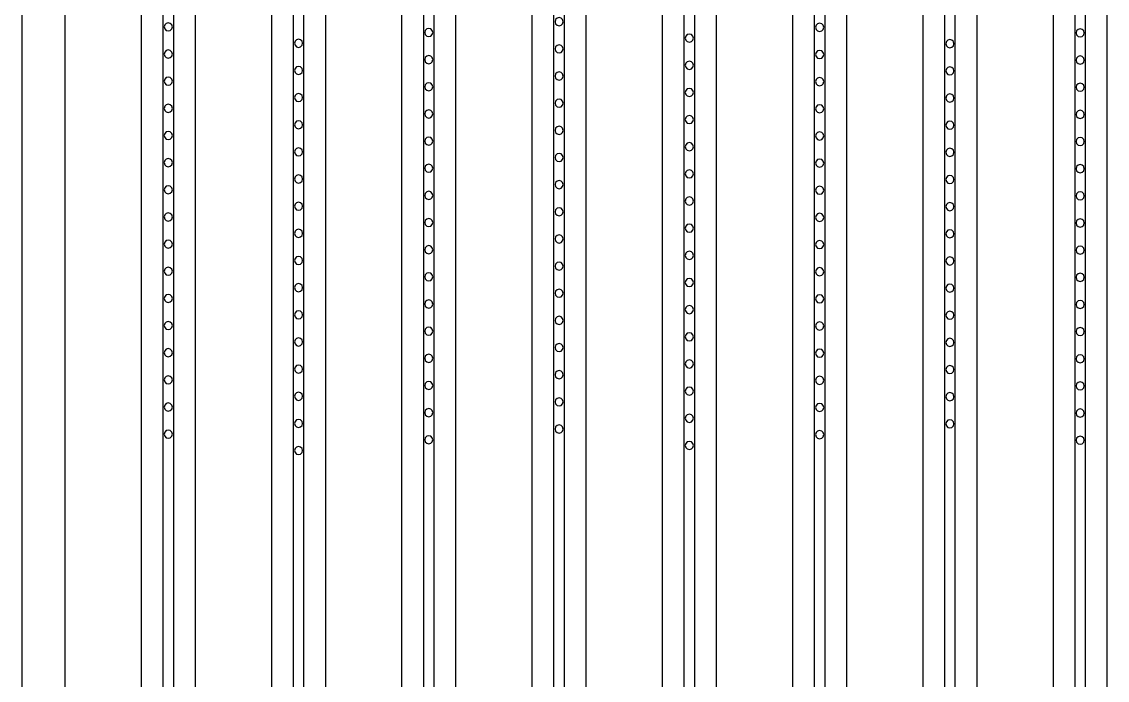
# Model space of a CAD drawing. Header units: metres. Extents: x -1805 to 1655, y -683 to 39617.
# Drawn here: x 2 to 202, y 1701.2 to 1822.5 of the extents above; entities that cross this region are included whole.
import ezdxf

# ---------------------------------------------------------------- set-up
doc = ezdxf.new("R2010")
doc.units = ezdxf.units.M
for name, color, linetype in [('Etching', 5, 'CONTINUOUS'), ('IONP', 7, 'CONTINUOUS'), ('Metal', 4, 'CONTINUOUS')]:
    doc.layers.add(name, color=color, linetype=linetype)

msp = doc.modelspace()

# ---------------------------------------------------------------- linework, layer by layer
at = {"layer": 'Etching'}
for points in [[(24, 9134.24), (24, -45.85)], [(34, -45.85), (34, 9134.24)], [(48, 9134.24), (48, 81.13)], [(58, 81.13), (58, 9134.24)], [(72, 9134.24), (72, 208.12)], [(82, 208.12), (82, 9134.24)], [(96, 9134.24), (96, 335.1)], [(106, 335.1), (106, 9134.24)], [(120, 9134.24), (120, 462.09)], [(130, 462.09), (130, 9134.24)], [(144, 9134.24), (144, 589.07)], [(154, 589.07), (154, 9134.24)], [(168, 9134.24), (168, 716.05)], [(178, 716.05), (178, 9134.24)], [(192, 9134.24), (192, 843.04)], [(202, 843.04), (202, 9134.24)], [(10, -202.71), (10, 4155.73)]]:
    msp.add_lwpolyline(points, dxfattribs=at)
at = {"layer": 'IONP'}
for points in [[(29.75, 1821.51), (29.65, 1821.88), (29.38, 1822.16), (29, 1822.26), (28.62, 1822.16), (28.35, 1821.88), (28.25, 1821.51), (28.35, 1821.13), (28.62, 1820.86), (29, 1820.76), (29.38, 1820.86), (29.65, 1821.13), (29.75, 1821.51)], [(101.75, 1822.46), (101.65, 1822.84), (101.38, 1823.11), (101, 1823.21), (100.62, 1823.11), (100.35, 1822.84), (100.25, 1822.46), (100.35, 1822.09), (100.62, 1821.81), (101, 1821.71), (101.38, 1821.81), (101.65, 1822.09), (101.75, 1822.46)], [(149.75, 1821.43), (149.65, 1821.8), (149.38, 1822.08), (149, 1822.18), (148.62, 1822.08), (148.35, 1821.8), (148.25, 1821.43), (148.35, 1821.05), (148.62, 1820.78), (149, 1820.68), (149.38, 1820.78), (149.65, 1821.05), (149.75, 1821.43)], [(77.75, 1820.48), (77.65, 1820.85), (77.38, 1821.13), (77, 1821.23), (76.62, 1821.13), (76.35, 1820.85), (76.25, 1820.48), (76.35, 1820.1), (76.62, 1819.83), (77, 1819.73), (77.38, 1819.83), (77.65, 1820.1), (77.75, 1820.48)], [(125.75, 1819.44), (125.65, 1819.82), (125.38, 1820.09), (125, 1820.19), (124.62, 1820.09), (124.35, 1819.82), (124.25, 1819.44), (124.35, 1819.07), (124.62, 1818.79), (125, 1818.69), (125.38, 1818.79), (125.65, 1819.07), (125.75, 1819.44)], [(197.75, 1820.4), (197.65, 1820.77), (197.38, 1821.05), (197, 1821.15), (196.62, 1821.05), (196.35, 1820.77), (196.25, 1820.4), (196.35, 1820.02), (196.62, 1819.75), (197, 1819.65), (197.38, 1819.75), (197.65, 1820.02), (197.75, 1820.4)], [(53.75, 1818.49), (53.65, 1818.87), (53.38, 1819.14), (53, 1819.24), (52.62, 1819.14), (52.35, 1818.87), (52.25, 1818.49), (52.35, 1818.12), (52.62, 1817.84), (53, 1817.74), (53.38, 1817.84), (53.65, 1818.12), (53.75, 1818.49)], [(101.75, 1817.46), (101.65, 1817.84), (101.38, 1818.11), (101, 1818.21), (100.62, 1818.11), (100.35, 1817.84), (100.25, 1817.46), (100.35, 1817.09), (100.62, 1816.81), (101, 1816.71), (101.38, 1816.81), (101.65, 1817.09), (101.75, 1817.46)], [(173.75, 1818.41), (173.65, 1818.79), (173.38, 1819.06), (173, 1819.16), (172.62, 1819.06), (172.35, 1818.79), (172.25, 1818.41), (172.35, 1818.04), (172.62, 1817.76), (173, 1817.66), (173.38, 1817.76), (173.65, 1818.04), (173.75, 1818.41)], [(29.75, 1816.51), (29.65, 1816.88), (29.38, 1817.16), (29, 1817.26), (28.62, 1817.16), (28.35, 1816.88), (28.25, 1816.51), (28.35, 1816.13), (28.62, 1815.86), (29, 1815.76), (29.38, 1815.86), (29.65, 1816.13), (29.75, 1816.51)], [(77.75, 1815.48), (77.65, 1815.85), (77.38, 1816.13), (77, 1816.23), (76.62, 1816.13), (76.35, 1815.85), (76.25, 1815.48), (76.35, 1815.1), (76.62, 1814.83), (77, 1814.73), (77.38, 1814.83), (77.65, 1815.1), (77.75, 1815.48)], [(149.75, 1816.43), (149.65, 1816.8), (149.38, 1817.08), (149, 1817.18), (148.62, 1817.08), (148.35, 1816.8), (148.25, 1816.43), (148.35, 1816.05), (148.62, 1815.78), (149, 1815.68), (149.38, 1815.78), (149.65, 1816.05), (149.75, 1816.43)], [(197.75, 1815.4), (197.65, 1815.77), (197.38, 1816.05), (197, 1816.15), (196.62, 1816.05), (196.35, 1815.77), (196.25, 1815.4), (196.35, 1815.02), (196.62, 1814.75), (197, 1814.65), (197.38, 1814.75), (197.65, 1815.02), (197.75, 1815.4)], [(53.75, 1813.49), (53.65, 1813.87), (53.38, 1814.14), (53, 1814.24), (52.62, 1814.14), (52.35, 1813.87), (52.25, 1813.49), (52.35, 1813.12), (52.62, 1812.84), (53, 1812.74), (53.38, 1812.84), (53.65, 1813.12), (53.75, 1813.49)], [(125.75, 1814.44), (125.65, 1814.82), (125.38, 1815.09), (125, 1815.19), (124.62, 1815.09), (124.35, 1814.82), (124.25, 1814.44), (124.35, 1814.07), (124.62, 1813.79), (125, 1813.69), (125.38, 1813.79), (125.65, 1814.07), (125.75, 1814.44)], [(173.75, 1813.41), (173.65, 1813.79), (173.38, 1814.06), (173, 1814.16), (172.62, 1814.06), (172.35, 1813.79), (172.25, 1813.41), (172.35, 1813.04), (172.62, 1812.76), (173, 1812.66), (173.38, 1812.76), (173.65, 1813.04), (173.75, 1813.41)], [(29.75, 1811.51), (29.65, 1811.88), (29.38, 1812.16), (29, 1812.26), (28.62, 1812.16), (28.35, 1811.88), (28.25, 1811.51), (28.35, 1811.13), (28.62, 1810.86), (29, 1810.76), (29.38, 1810.86), (29.65, 1811.13), (29.75, 1811.51)], [(101.75, 1812.46), (101.65, 1812.84), (101.38, 1813.11), (101, 1813.21), (100.62, 1813.11), (100.35, 1812.84), (100.25, 1812.46), (100.35, 1812.09), (100.62, 1811.81), (101, 1811.71), (101.38, 1811.81), (101.65, 1812.09), (101.75, 1812.46)], [(149.75, 1811.43), (149.65, 1811.8), (149.38, 1812.08), (149, 1812.18), (148.62, 1812.08), (148.35, 1811.8), (148.25, 1811.43), (148.35, 1811.05), (148.62, 1810.78), (149, 1810.68), (149.38, 1810.78), (149.65, 1811.05), (149.75, 1811.43)], [(77.75, 1810.48), (77.65, 1810.85), (77.38, 1811.13), (77, 1811.23), (76.62, 1811.13), (76.35, 1810.85), (76.25, 1810.48), (76.35, 1810.1), (76.62, 1809.83), (77, 1809.73), (77.38, 1809.83), (77.65, 1810.1), (77.75, 1810.48)], [(125.75, 1809.44), (125.65, 1809.82), (125.38, 1810.09), (125, 1810.19), (124.62, 1810.09), (124.35, 1809.82), (124.25, 1809.44), (124.35, 1809.07), (124.62, 1808.79), (125, 1808.69), (125.38, 1808.79), (125.65, 1809.07), (125.75, 1809.44)], [(197.75, 1810.4), (197.65, 1810.77), (197.38, 1811.05), (197, 1811.15), (196.62, 1811.05), (196.35, 1810.77), (196.25, 1810.4), (196.35, 1810.02), (196.62, 1809.75), (197, 1809.65), (197.38, 1809.75), (197.65, 1810.02), (197.75, 1810.4)], [(53.75, 1808.49), (53.65, 1808.87), (53.38, 1809.14), (53, 1809.24), (52.62, 1809.14), (52.35, 1808.87), (52.25, 1808.49), (52.35, 1808.12), (52.62, 1807.84), (53, 1807.74), (53.38, 1807.84), (53.65, 1808.12), (53.75, 1808.49)], [(101.75, 1807.46), (101.65, 1807.84), (101.38, 1808.11), (101, 1808.21), (100.62, 1808.11), (100.35, 1807.84), (100.25, 1807.46), (100.35, 1807.09), (100.62, 1806.81), (101, 1806.71), (101.38, 1806.81), (101.65, 1807.09), (101.75, 1807.46)], [(173.75, 1808.41), (173.65, 1808.79), (173.38, 1809.06), (173, 1809.16), (172.62, 1809.06), (172.35, 1808.79), (172.25, 1808.41), (172.35, 1808.04), (172.62, 1807.76), (173, 1807.66), (173.38, 1807.76), (173.65, 1808.04), (173.75, 1808.41)], [(29.75, 1806.51), (29.65, 1806.88), (29.38, 1807.16), (29, 1807.26), (28.62, 1807.16), (28.35, 1806.88), (28.25, 1806.51), (28.35, 1806.13), (28.62, 1805.86), (29, 1805.76), (29.38, 1805.86), (29.65, 1806.13), (29.75, 1806.51)], [(77.75, 1805.48), (77.65, 1805.85), (77.38, 1806.13), (77, 1806.23), (76.62, 1806.13), (76.35, 1805.85), (76.25, 1805.48), (76.35, 1805.1), (76.62, 1804.83), (77, 1804.73), (77.38, 1804.83), (77.65, 1805.1), (77.75, 1805.48)], [(149.75, 1806.43), (149.65, 1806.8), (149.38, 1807.08), (149, 1807.18), (148.62, 1807.08), (148.35, 1806.8), (148.25, 1806.43), (148.35, 1806.05), (148.62, 1805.78), (149, 1805.68), (149.38, 1805.78), (149.65, 1806.05), (149.75, 1806.43)], [(197.75, 1805.4), (197.65, 1805.77), (197.38, 1806.05), (197, 1806.15), (196.62, 1806.05), (196.35, 1805.77), (196.25, 1805.4), (196.35, 1805.02), (196.62, 1804.75), (197, 1804.65), (197.38, 1804.75), (197.65, 1805.02), (197.75, 1805.4)], [(53.75, 1803.49), (53.65, 1803.87), (53.38, 1804.14), (53, 1804.24), (52.62, 1804.14), (52.35, 1803.87), (52.25, 1803.49), (52.35, 1803.12), (52.62, 1802.84), (53, 1802.74), (53.38, 1802.84), (53.65, 1803.12), (53.75, 1803.49)], [(125.75, 1804.44), (125.65, 1804.82), (125.38, 1805.09), (125, 1805.19), (124.62, 1805.09), (124.35, 1804.82), (124.25, 1804.44), (124.35, 1804.07), (124.62, 1803.79), (125, 1803.69), (125.38, 1803.79), (125.65, 1804.07), (125.75, 1804.44)], [(173.75, 1803.41), (173.65, 1803.79), (173.38, 1804.06), (173, 1804.16), (172.62, 1804.06), (172.35, 1803.79), (172.25, 1803.41), (172.35, 1803.04), (172.62, 1802.76), (173, 1802.66), (173.38, 1802.76), (173.65, 1803.04), (173.75, 1803.41)], [(29.75, 1801.51), (29.65, 1801.88), (29.38, 1802.16), (29, 1802.26), (28.62, 1802.16), (28.35, 1801.88), (28.25, 1801.51), (28.35, 1801.13), (28.62, 1800.86), (29, 1800.76), (29.38, 1800.86), (29.65, 1801.13), (29.75, 1801.51)], [(101.75, 1802.46), (101.65, 1802.84), (101.38, 1803.11), (101, 1803.21), (100.62, 1803.11), (100.35, 1802.84), (100.25, 1802.46), (100.35, 1802.09), (100.62, 1801.81), (101, 1801.71), (101.38, 1801.81), (101.65, 1802.09), (101.75, 1802.46)], [(149.75, 1801.43), (149.65, 1801.8), (149.38, 1802.08), (149, 1802.18), (148.62, 1802.08), (148.35, 1801.8), (148.25, 1801.43), (148.35, 1801.05), (148.62, 1800.78), (149, 1800.68), (149.38, 1800.78), (149.65, 1801.05), (149.75, 1801.43)], [(77.75, 1800.48), (77.65, 1800.85), (77.38, 1801.13), (77, 1801.23), (76.62, 1801.13), (76.35, 1800.85), (76.25, 1800.48), (76.35, 1800.1), (76.62, 1799.83), (77, 1799.73), (77.38, 1799.83), (77.65, 1800.1), (77.75, 1800.48)], [(125.75, 1799.44), (125.65, 1799.82), (125.38, 1800.09), (125, 1800.19), (124.62, 1800.09), (124.35, 1799.82), (124.25, 1799.44), (124.35, 1799.07), (124.62, 1798.79), (125, 1798.69), (125.38, 1798.79), (125.65, 1799.07), (125.75, 1799.44)], [(197.75, 1800.4), (197.65, 1800.77), (197.38, 1801.05), (197, 1801.15), (196.62, 1801.05), (196.35, 1800.77), (196.25, 1800.4), (196.35, 1800.02), (196.62, 1799.75), (197, 1799.65), (197.38, 1799.75), (197.65, 1800.02), (197.75, 1800.4)], [(53.75, 1798.49), (53.65, 1798.87), (53.38, 1799.14), (53, 1799.24), (52.62, 1799.14), (52.35, 1798.87), (52.25, 1798.49), (52.35, 1798.12), (52.62, 1797.84), (53, 1797.74), (53.38, 1797.84), (53.65, 1798.12), (53.75, 1798.49)], [(101.75, 1797.46), (101.65, 1797.84), (101.38, 1798.11), (101, 1798.21), (100.62, 1798.11), (100.35, 1797.84), (100.25, 1797.46), (100.35, 1797.09), (100.62, 1796.81), (101, 1796.71), (101.38, 1796.81), (101.65, 1797.09), (101.75, 1797.46)], [(173.75, 1798.41), (173.65, 1798.79), (173.38, 1799.06), (173, 1799.16), (172.62, 1799.06), (172.35, 1798.79), (172.25, 1798.41), (172.35, 1798.04), (172.62, 1797.76), (173, 1797.66), (173.38, 1797.76), (173.65, 1798.04), (173.75, 1798.41)], [(29.75, 1796.51), (29.65, 1796.88), (29.38, 1797.16), (29, 1797.26), (28.62, 1797.16), (28.35, 1796.88), (28.25, 1796.51), (28.35, 1796.13), (28.62, 1795.86), (29, 1795.76), (29.38, 1795.86), (29.65, 1796.13), (29.75, 1796.51)], [(77.75, 1795.48), (77.65, 1795.85), (77.38, 1796.13), (77, 1796.23), (76.62, 1796.13), (76.35, 1795.85), (76.25, 1795.48), (76.35, 1795.1), (76.62, 1794.83), (77, 1794.73), (77.38, 1794.83), (77.65, 1795.1), (77.75, 1795.48)], [(149.75, 1796.43), (149.65, 1796.8), (149.38, 1797.08), (149, 1797.18), (148.62, 1797.08), (148.35, 1796.8), (148.25, 1796.43), (148.35, 1796.05), (148.62, 1795.78), (149, 1795.68), (149.38, 1795.78), (149.65, 1796.05), (149.75, 1796.43)], [(197.75, 1795.4), (197.65, 1795.77), (197.38, 1796.05), (197, 1796.15), (196.62, 1796.05), (196.35, 1795.77), (196.25, 1795.4), (196.35, 1795.02), (196.62, 1794.75), (197, 1794.65), (197.38, 1794.75), (197.65, 1795.02), (197.75, 1795.4)], [(53.75, 1793.49), (53.65, 1793.87), (53.38, 1794.14), (53, 1794.24), (52.62, 1794.14), (52.35, 1793.87), (52.25, 1793.49), (52.35, 1793.12), (52.62, 1792.84), (53, 1792.74), (53.38, 1792.84), (53.65, 1793.12), (53.75, 1793.49)], [(125.75, 1794.44), (125.65, 1794.82), (125.38, 1795.09), (125, 1795.19), (124.62, 1795.09), (124.35, 1794.82), (124.25, 1794.44), (124.35, 1794.07), (124.62, 1793.79), (125, 1793.69), (125.38, 1793.79), (125.65, 1794.07), (125.75, 1794.44)], [(173.75, 1793.41), (173.65, 1793.79), (173.38, 1794.06), (173, 1794.16), (172.62, 1794.06), (172.35, 1793.79), (172.25, 1793.41), (172.35, 1793.04), (172.62, 1792.76), (173, 1792.66), (173.38, 1792.76), (173.65, 1793.04), (173.75, 1793.41)], [(29.75, 1791.51), (29.65, 1791.88), (29.38, 1792.16), (29, 1792.26), (28.62, 1792.16), (28.35, 1791.88), (28.25, 1791.51), (28.35, 1791.13), (28.62, 1790.86), (29, 1790.76), (29.38, 1790.86), (29.65, 1791.13), (29.75, 1791.51)], [(101.75, 1792.46), (101.65, 1792.84), (101.38, 1793.11), (101, 1793.21), (100.62, 1793.11), (100.35, 1792.84), (100.25, 1792.46), (100.35, 1792.09), (100.62, 1791.81), (101, 1791.71), (101.38, 1791.81), (101.65, 1792.09), (101.75, 1792.46)], [(149.75, 1791.43), (149.65, 1791.8), (149.38, 1792.08), (149, 1792.18), (148.62, 1792.08), (148.35, 1791.8), (148.25, 1791.43), (148.35, 1791.05), (148.62, 1790.78), (149, 1790.68), (149.38, 1790.78), (149.65, 1791.05), (149.75, 1791.43)], [(77.75, 1790.48), (77.65, 1790.85), (77.38, 1791.13), (77, 1791.23), (76.62, 1791.13), (76.35, 1790.85), (76.25, 1790.48), (76.35, 1790.1), (76.62, 1789.83), (77, 1789.73), (77.38, 1789.83), (77.65, 1790.1), (77.75, 1790.48)], [(125.75, 1789.44), (125.65, 1789.82), (125.38, 1790.09), (125, 1790.19), (124.62, 1790.09), (124.35, 1789.82), (124.25, 1789.44), (124.35, 1789.07), (124.62, 1788.79), (125, 1788.69), (125.38, 1788.79), (125.65, 1789.07), (125.75, 1789.44)], [(197.75, 1790.4), (197.65, 1790.77), (197.38, 1791.05), (197, 1791.15), (196.62, 1791.05), (196.35, 1790.77), (196.25, 1790.4), (196.35, 1790.02), (196.62, 1789.75), (197, 1789.65), (197.38, 1789.75), (197.65, 1790.02), (197.75, 1790.4)], [(53.75, 1788.49), (53.65, 1788.87), (53.38, 1789.14), (53, 1789.24), (52.62, 1789.14), (52.35, 1788.87), (52.25, 1788.49), (52.35, 1788.12), (52.62, 1787.84), (53, 1787.74), (53.38, 1787.84), (53.65, 1788.12), (53.75, 1788.49)], [(101.75, 1787.46), (101.65, 1787.84), (101.38, 1788.11), (101, 1788.21), (100.62, 1788.11), (100.35, 1787.84), (100.25, 1787.46), (100.35, 1787.09), (100.62, 1786.81), (101, 1786.71), (101.38, 1786.81), (101.65, 1787.09), (101.75, 1787.46)], [(173.75, 1788.41), (173.65, 1788.79), (173.38, 1789.06), (173, 1789.16), (172.62, 1789.06), (172.35, 1788.79), (172.25, 1788.41), (172.35, 1788.04), (172.62, 1787.76), (173, 1787.66), (173.38, 1787.76), (173.65, 1788.04), (173.75, 1788.41)], [(29.75, 1786.51), (29.65, 1786.88), (29.38, 1787.16), (29, 1787.26), (28.62, 1787.16), (28.35, 1786.88), (28.25, 1786.51), (28.35, 1786.13), (28.62, 1785.86), (29, 1785.76), (29.38, 1785.86), (29.65, 1786.13), (29.75, 1786.51)], [(77.75, 1785.48), (77.65, 1785.85), (77.38, 1786.13), (77, 1786.23), (76.62, 1786.13), (76.35, 1785.85), (76.25, 1785.48), (76.35, 1785.1), (76.62, 1784.83), (77, 1784.73), (77.38, 1784.83), (77.65, 1785.1), (77.75, 1785.48)], [(149.75, 1786.43), (149.65, 1786.8), (149.38, 1787.08), (149, 1787.18), (148.62, 1787.08), (148.35, 1786.8), (148.25, 1786.43), (148.35, 1786.05), (148.62, 1785.78), (149, 1785.68), (149.38, 1785.78), (149.65, 1786.05), (149.75, 1786.43)], [(197.75, 1785.4), (197.65, 1785.77), (197.38, 1786.05), (197, 1786.15), (196.62, 1786.05), (196.35, 1785.77), (196.25, 1785.4), (196.35, 1785.02), (196.62, 1784.75), (197, 1784.65), (197.38, 1784.75), (197.65, 1785.02), (197.75, 1785.4)], [(53.75, 1783.49), (53.65, 1783.87), (53.38, 1784.14), (53, 1784.24), (52.62, 1784.14), (52.35, 1783.87), (52.25, 1783.49), (52.35, 1783.12), (52.62, 1782.84), (53, 1782.74), (53.38, 1782.84), (53.65, 1783.12), (53.75, 1783.49)], [(125.75, 1784.44), (125.65, 1784.82), (125.38, 1785.09), (125, 1785.19), (124.62, 1785.09), (124.35, 1784.82), (124.25, 1784.44), (124.35, 1784.07), (124.62, 1783.79), (125, 1783.69), (125.38, 1783.79), (125.65, 1784.07), (125.75, 1784.44)], [(173.75, 1783.41), (173.65, 1783.79), (173.38, 1784.06), (173, 1784.16), (172.62, 1784.06), (172.35, 1783.79), (172.25, 1783.41), (172.35, 1783.04), (172.62, 1782.76), (173, 1782.66), (173.38, 1782.76), (173.65, 1783.04), (173.75, 1783.41)], [(29.75, 1781.51), (29.65, 1781.88), (29.38, 1782.16), (29, 1782.26), (28.62, 1782.16), (28.35, 1781.88), (28.25, 1781.51), (28.35, 1781.13), (28.62, 1780.86), (29, 1780.76), (29.38, 1780.86), (29.65, 1781.13), (29.75, 1781.51)], [(101.75, 1782.46), (101.65, 1782.84), (101.38, 1783.11), (101, 1783.21), (100.62, 1783.11), (100.35, 1782.84), (100.25, 1782.46), (100.35, 1782.09), (100.62, 1781.81), (101, 1781.71), (101.38, 1781.81), (101.65, 1782.09), (101.75, 1782.46)], [(149.75, 1781.43), (149.65, 1781.8), (149.38, 1782.08), (149, 1782.18), (148.62, 1782.08), (148.35, 1781.8), (148.25, 1781.43), (148.35, 1781.05), (148.62, 1780.78), (149, 1780.68), (149.38, 1780.78), (149.65, 1781.05), (149.75, 1781.43)], [(77.75, 1780.48), (77.65, 1780.85), (77.38, 1781.13), (77, 1781.23), (76.62, 1781.13), (76.35, 1780.85), (76.25, 1780.48), (76.35, 1780.1), (76.62, 1779.83), (77, 1779.73), (77.38, 1779.83), (77.65, 1780.1), (77.75, 1780.48)], [(125.75, 1779.44), (125.65, 1779.82), (125.38, 1780.09), (125, 1780.19), (124.62, 1780.09), (124.35, 1779.82), (124.25, 1779.44), (124.35, 1779.07), (124.62, 1778.79), (125, 1778.69), (125.38, 1778.79), (125.65, 1779.07), (125.75, 1779.44)], [(197.75, 1780.4), (197.65, 1780.77), (197.38, 1781.05), (197, 1781.15), (196.62, 1781.05), (196.35, 1780.77), (196.25, 1780.4), (196.35, 1780.02), (196.62, 1779.75), (197, 1779.65), (197.38, 1779.75), (197.65, 1780.02), (197.75, 1780.4)], [(53.75, 1778.49), (53.65, 1778.87), (53.38, 1779.14), (53, 1779.24), (52.62, 1779.14), (52.35, 1778.87), (52.25, 1778.49), (52.35, 1778.12), (52.62, 1777.84), (53, 1777.74), (53.38, 1777.84), (53.65, 1778.12), (53.75, 1778.49)], [(101.75, 1777.46), (101.65, 1777.84), (101.38, 1778.11), (101, 1778.21), (100.62, 1778.11), (100.35, 1777.84), (100.25, 1777.46), (100.35, 1777.09), (100.62, 1776.81), (101, 1776.71), (101.38, 1776.81), (101.65, 1777.09), (101.75, 1777.46)], [(173.75, 1778.41), (173.65, 1778.79), (173.38, 1779.06), (173, 1779.16), (172.62, 1779.06), (172.35, 1778.79), (172.25, 1778.41), (172.35, 1778.04), (172.62, 1777.76), (173, 1777.66), (173.38, 1777.76), (173.65, 1778.04), (173.75, 1778.41)], [(29.75, 1776.51), (29.65, 1776.88), (29.38, 1777.16), (29, 1777.26), (28.62, 1777.16), (28.35, 1776.88), (28.25, 1776.51), (28.35, 1776.13), (28.62, 1775.86), (29, 1775.76), (29.38, 1775.86), (29.65, 1776.13), (29.75, 1776.51)], [(77.75, 1775.48), (77.65, 1775.85), (77.38, 1776.13), (77, 1776.23), (76.62, 1776.13), (76.35, 1775.85), (76.25, 1775.48), (76.35, 1775.1), (76.62, 1774.83), (77, 1774.73), (77.38, 1774.83), (77.65, 1775.1), (77.75, 1775.48)], [(149.75, 1776.43), (149.65, 1776.8), (149.38, 1777.08), (149, 1777.18), (148.62, 1777.08), (148.35, 1776.8), (148.25, 1776.43), (148.35, 1776.05), (148.62, 1775.78), (149, 1775.68), (149.38, 1775.78), (149.65, 1776.05), (149.75, 1776.43)], [(197.75, 1775.4), (197.65, 1775.77), (197.38, 1776.05), (197, 1776.15), (196.62, 1776.05), (196.35, 1775.77), (196.25, 1775.4), (196.35, 1775.02), (196.62, 1774.75), (197, 1774.65), (197.38, 1774.75), (197.65, 1775.02), (197.75, 1775.4)], [(53.75, 1773.49), (53.65, 1773.87), (53.38, 1774.14), (53, 1774.24), (52.62, 1774.14), (52.35, 1773.87), (52.25, 1773.49), (52.35, 1773.12), (52.62, 1772.84), (53, 1772.74), (53.38, 1772.84), (53.65, 1773.12), (53.75, 1773.49)], [(125.75, 1774.44), (125.65, 1774.82), (125.38, 1775.09), (125, 1775.19), (124.62, 1775.09), (124.35, 1774.82), (124.25, 1774.44), (124.35, 1774.07), (124.62, 1773.79), (125, 1773.69), (125.38, 1773.79), (125.65, 1774.07), (125.75, 1774.44)], [(173.75, 1773.41), (173.65, 1773.79), (173.38, 1774.06), (173, 1774.16), (172.62, 1774.06), (172.35, 1773.79), (172.25, 1773.41), (172.35, 1773.04), (172.62, 1772.76), (173, 1772.66), (173.38, 1772.76), (173.65, 1773.04), (173.75, 1773.41)], [(29.75, 1771.51), (29.65, 1771.88), (29.38, 1772.16), (29, 1772.26), (28.62, 1772.16), (28.35, 1771.88), (28.25, 1771.51), (28.35, 1771.13), (28.62, 1770.86), (29, 1770.76), (29.38, 1770.86), (29.65, 1771.13), (29.75, 1771.51)], [(101.75, 1772.46), (101.65, 1772.84), (101.38, 1773.11), (101, 1773.21), (100.62, 1773.11), (100.35, 1772.84), (100.25, 1772.46), (100.35, 1772.09), (100.62, 1771.81), (101, 1771.71), (101.38, 1771.81), (101.65, 1772.09), (101.75, 1772.46)], [(149.75, 1771.43), (149.65, 1771.8), (149.38, 1772.08), (149, 1772.18), (148.62, 1772.08), (148.35, 1771.8), (148.25, 1771.43), (148.35, 1771.05), (148.62, 1770.78), (149, 1770.68), (149.38, 1770.78), (149.65, 1771.05), (149.75, 1771.43)], [(77.75, 1770.48), (77.65, 1770.85), (77.38, 1771.13), (77, 1771.23), (76.62, 1771.13), (76.35, 1770.85), (76.25, 1770.48), (76.35, 1770.1), (76.62, 1769.83), (77, 1769.73), (77.38, 1769.83), (77.65, 1770.1), (77.75, 1770.48)], [(125.75, 1769.44), (125.65, 1769.82), (125.38, 1770.09), (125, 1770.19), (124.62, 1770.09), (124.35, 1769.82), (124.25, 1769.44), (124.35, 1769.07), (124.62, 1768.79), (125, 1768.69), (125.38, 1768.79), (125.65, 1769.07), (125.75, 1769.44)], [(197.75, 1770.4), (197.65, 1770.77), (197.38, 1771.05), (197, 1771.15), (196.62, 1771.05), (196.35, 1770.77), (196.25, 1770.4), (196.35, 1770.02), (196.62, 1769.75), (197, 1769.65), (197.38, 1769.75), (197.65, 1770.02), (197.75, 1770.4)], [(53.75, 1768.49), (53.65, 1768.87), (53.38, 1769.14), (53, 1769.24), (52.62, 1769.14), (52.35, 1768.87), (52.25, 1768.49), (52.35, 1768.12), (52.62, 1767.84), (53, 1767.74), (53.38, 1767.84), (53.65, 1768.12), (53.75, 1768.49)], [(101.75, 1767.46), (101.65, 1767.84), (101.38, 1768.11), (101, 1768.21), (100.62, 1768.11), (100.35, 1767.84), (100.25, 1767.46), (100.35, 1767.09), (100.62, 1766.81), (101, 1766.71), (101.38, 1766.81), (101.65, 1767.09), (101.75, 1767.46)], [(173.75, 1768.41), (173.65, 1768.79), (173.38, 1769.06), (173, 1769.16), (172.62, 1769.06), (172.35, 1768.79), (172.25, 1768.41), (172.35, 1768.04), (172.62, 1767.76), (173, 1767.66), (173.38, 1767.76), (173.65, 1768.04), (173.75, 1768.41)], [(29.75, 1766.51), (29.65, 1766.88), (29.38, 1767.16), (29, 1767.26), (28.62, 1767.16), (28.35, 1766.88), (28.25, 1766.51), (28.35, 1766.13), (28.62, 1765.86), (29, 1765.76), (29.38, 1765.86), (29.65, 1766.13), (29.75, 1766.51)], [(77.75, 1765.48), (77.65, 1765.85), (77.38, 1766.13), (77, 1766.23), (76.62, 1766.13), (76.35, 1765.85), (76.25, 1765.48), (76.35, 1765.1), (76.62, 1764.83), (77, 1764.73), (77.38, 1764.83), (77.65, 1765.1), (77.75, 1765.48)], [(149.75, 1766.43), (149.65, 1766.8), (149.38, 1767.08), (149, 1767.18), (148.62, 1767.08), (148.35, 1766.8), (148.25, 1766.43), (148.35, 1766.05), (148.62, 1765.78), (149, 1765.68), (149.38, 1765.78), (149.65, 1766.05), (149.75, 1766.43)], [(197.75, 1765.4), (197.65, 1765.77), (197.38, 1766.05), (197, 1766.15), (196.62, 1766.05), (196.35, 1765.77), (196.25, 1765.4), (196.35, 1765.02), (196.62, 1764.75), (197, 1764.65), (197.38, 1764.75), (197.65, 1765.02), (197.75, 1765.4)], [(53.75, 1763.49), (53.65, 1763.87), (53.38, 1764.14), (53, 1764.24), (52.62, 1764.14), (52.35, 1763.87), (52.25, 1763.49), (52.35, 1763.12), (52.62, 1762.84), (53, 1762.74), (53.38, 1762.84), (53.65, 1763.12), (53.75, 1763.49)], [(125.75, 1764.44), (125.65, 1764.82), (125.38, 1765.09), (125, 1765.19), (124.62, 1765.09), (124.35, 1764.82), (124.25, 1764.44), (124.35, 1764.07), (124.62, 1763.79), (125, 1763.69), (125.38, 1763.79), (125.65, 1764.07), (125.75, 1764.44)], [(173.75, 1763.41), (173.65, 1763.79), (173.38, 1764.06), (173, 1764.16), (172.62, 1764.06), (172.35, 1763.79), (172.25, 1763.41), (172.35, 1763.04), (172.62, 1762.76), (173, 1762.66), (173.38, 1762.76), (173.65, 1763.04), (173.75, 1763.41)], [(29.75, 1761.51), (29.65, 1761.88), (29.38, 1762.16), (29, 1762.26), (28.62, 1762.16), (28.35, 1761.88), (28.25, 1761.51), (28.35, 1761.13), (28.62, 1760.86), (29, 1760.76), (29.38, 1760.86), (29.65, 1761.13), (29.75, 1761.51)], [(101.75, 1762.46), (101.65, 1762.84), (101.38, 1763.11), (101, 1763.21), (100.62, 1763.11), (100.35, 1762.84), (100.25, 1762.46), (100.35, 1762.09), (100.62, 1761.81), (101, 1761.71), (101.38, 1761.81), (101.65, 1762.09), (101.75, 1762.46)], [(149.75, 1761.43), (149.65, 1761.8), (149.38, 1762.08), (149, 1762.18), (148.62, 1762.08), (148.35, 1761.8), (148.25, 1761.43), (148.35, 1761.05), (148.62, 1760.78), (149, 1760.68), (149.38, 1760.78), (149.65, 1761.05), (149.75, 1761.43)], [(77.75, 1760.48), (77.65, 1760.85), (77.38, 1761.13), (77, 1761.23), (76.62, 1761.13), (76.35, 1760.85), (76.25, 1760.48), (76.35, 1760.1), (76.62, 1759.83), (77, 1759.73), (77.38, 1759.83), (77.65, 1760.1), (77.75, 1760.48)], [(125.75, 1759.44), (125.65, 1759.82), (125.38, 1760.09), (125, 1760.19), (124.62, 1760.09), (124.35, 1759.82), (124.25, 1759.44), (124.35, 1759.07), (124.62, 1758.79), (125, 1758.69), (125.38, 1758.79), (125.65, 1759.07), (125.75, 1759.44)], [(197.75, 1760.4), (197.65, 1760.77), (197.38, 1761.05), (197, 1761.15), (196.62, 1761.05), (196.35, 1760.77), (196.25, 1760.4), (196.35, 1760.02), (196.62, 1759.75), (197, 1759.65), (197.38, 1759.75), (197.65, 1760.02), (197.75, 1760.4)], [(53.75, 1758.49), (53.65, 1758.87), (53.38, 1759.14), (53, 1759.24), (52.62, 1759.14), (52.35, 1758.87), (52.25, 1758.49), (52.35, 1758.12), (52.62, 1757.84), (53, 1757.74), (53.38, 1757.84), (53.65, 1758.12), (53.75, 1758.49)], [(101.75, 1757.46), (101.65, 1757.84), (101.38, 1758.11), (101, 1758.21), (100.62, 1758.11), (100.35, 1757.84), (100.25, 1757.46), (100.35, 1757.09), (100.62, 1756.81), (101, 1756.71), (101.38, 1756.81), (101.65, 1757.09), (101.75, 1757.46)], [(173.75, 1758.41), (173.65, 1758.79), (173.38, 1759.06), (173, 1759.16), (172.62, 1759.06), (172.35, 1758.79), (172.25, 1758.41), (172.35, 1758.04), (172.62, 1757.76), (173, 1757.66), (173.38, 1757.76), (173.65, 1758.04), (173.75, 1758.41)], [(29.75, 1756.51), (29.65, 1756.88), (29.38, 1757.16), (29, 1757.26), (28.62, 1757.16), (28.35, 1756.88), (28.25, 1756.51), (28.35, 1756.13), (28.62, 1755.86), (29, 1755.76), (29.38, 1755.86), (29.65, 1756.13), (29.75, 1756.51)], [(77.75, 1755.48), (77.65, 1755.85), (77.38, 1756.13), (77, 1756.23), (76.62, 1756.13), (76.35, 1755.85), (76.25, 1755.48), (76.35, 1755.1), (76.62, 1754.83), (77, 1754.73), (77.38, 1754.83), (77.65, 1755.1), (77.75, 1755.48)], [(149.75, 1756.43), (149.65, 1756.8), (149.38, 1757.08), (149, 1757.18), (148.62, 1757.08), (148.35, 1756.8), (148.25, 1756.43), (148.35, 1756.05), (148.62, 1755.78), (149, 1755.68), (149.38, 1755.78), (149.65, 1756.05), (149.75, 1756.43)], [(197.75, 1755.4), (197.65, 1755.77), (197.38, 1756.05), (197, 1756.15), (196.62, 1756.05), (196.35, 1755.77), (196.25, 1755.4), (196.35, 1755.02), (196.62, 1754.75), (197, 1754.65), (197.38, 1754.75), (197.65, 1755.02), (197.75, 1755.4)], [(53.75, 1753.49), (53.65, 1753.87), (53.38, 1754.14), (53, 1754.24), (52.62, 1754.14), (52.35, 1753.87), (52.25, 1753.49), (52.35, 1753.12), (52.62, 1752.84), (53, 1752.74), (53.38, 1752.84), (53.65, 1753.12), (53.75, 1753.49)], [(125.75, 1754.44), (125.65, 1754.82), (125.38, 1755.09), (125, 1755.19), (124.62, 1755.09), (124.35, 1754.82), (124.25, 1754.44), (124.35, 1754.07), (124.62, 1753.79), (125, 1753.69), (125.38, 1753.79), (125.65, 1754.07), (125.75, 1754.44)], [(173.75, 1753.41), (173.65, 1753.79), (173.38, 1754.06), (173, 1754.16), (172.62, 1754.06), (172.35, 1753.79), (172.25, 1753.41), (172.35, 1753.04), (172.62, 1752.76), (173, 1752.66), (173.38, 1752.76), (173.65, 1753.04), (173.75, 1753.41)], [(29.75, 1751.51), (29.65, 1751.88), (29.38, 1752.16), (29, 1752.26), (28.62, 1752.16), (28.35, 1751.88), (28.25, 1751.51), (28.35, 1751.13), (28.62, 1750.86), (29, 1750.76), (29.38, 1750.86), (29.65, 1751.13), (29.75, 1751.51)], [(101.75, 1752.46), (101.65, 1752.84), (101.38, 1753.11), (101, 1753.21), (100.62, 1753.11), (100.35, 1752.84), (100.25, 1752.46), (100.35, 1752.09), (100.62, 1751.81), (101, 1751.71), (101.38, 1751.81), (101.65, 1752.09), (101.75, 1752.46)], [(149.75, 1751.43), (149.65, 1751.8), (149.38, 1752.08), (149, 1752.18), (148.62, 1752.08), (148.35, 1751.8), (148.25, 1751.43), (148.35, 1751.05), (148.62, 1750.78), (149, 1750.68), (149.38, 1750.78), (149.65, 1751.05), (149.75, 1751.43)], [(77.75, 1750.48), (77.65, 1750.85), (77.38, 1751.13), (77, 1751.23), (76.62, 1751.13), (76.35, 1750.85), (76.25, 1750.48), (76.35, 1750.1), (76.62, 1749.83), (77, 1749.73), (77.38, 1749.83), (77.65, 1750.1), (77.75, 1750.48)], [(125.75, 1749.44), (125.65, 1749.82), (125.38, 1750.09), (125, 1750.19), (124.62, 1750.09), (124.35, 1749.82), (124.25, 1749.44), (124.35, 1749.07), (124.62, 1748.79), (125, 1748.69), (125.38, 1748.79), (125.65, 1749.07), (125.75, 1749.44)], [(197.75, 1750.4), (197.65, 1750.77), (197.38, 1751.05), (197, 1751.15), (196.62, 1751.05), (196.35, 1750.77), (196.25, 1750.4), (196.35, 1750.02), (196.62, 1749.75), (197, 1749.65), (197.38, 1749.75), (197.65, 1750.02), (197.75, 1750.4)], [(53.75, 1748.49), (53.65, 1748.87), (53.38, 1749.14), (53, 1749.24), (52.62, 1749.14), (52.35, 1748.87), (52.25, 1748.49), (52.35, 1748.12), (52.62, 1747.84), (53, 1747.74), (53.38, 1747.84), (53.65, 1748.12), (53.75, 1748.49)], [(101.75, 1747.46), (101.65, 1747.84), (101.38, 1748.11), (101, 1748.21), (100.62, 1748.11), (100.35, 1747.84), (100.25, 1747.46), (100.35, 1747.09), (100.62, 1746.81), (101, 1746.71), (101.38, 1746.81), (101.65, 1747.09), (101.75, 1747.46)], [(173.75, 1748.41), (173.65, 1748.79), (173.38, 1749.06), (173, 1749.16), (172.62, 1749.06), (172.35, 1748.79), (172.25, 1748.41), (172.35, 1748.04), (172.62, 1747.76), (173, 1747.66), (173.38, 1747.76), (173.65, 1748.04), (173.75, 1748.41)], [(29.75, 1746.51), (29.65, 1746.88), (29.38, 1747.16), (29, 1747.26), (28.62, 1747.16), (28.35, 1746.88), (28.25, 1746.51), (28.35, 1746.13), (28.62, 1745.86), (29, 1745.76), (29.38, 1745.86), (29.65, 1746.13), (29.75, 1746.51)], [(77.75, 1745.48), (77.65, 1745.85), (77.38, 1746.13), (77, 1746.23), (76.62, 1746.13), (76.35, 1745.85), (76.25, 1745.48), (76.35, 1745.1), (76.62, 1744.83), (77, 1744.73), (77.38, 1744.83), (77.65, 1745.1), (77.75, 1745.48)], [(149.75, 1746.43), (149.65, 1746.8), (149.38, 1747.08), (149, 1747.18), (148.62, 1747.08), (148.35, 1746.8), (148.25, 1746.43), (148.35, 1746.05), (148.62, 1745.78), (149, 1745.68), (149.38, 1745.78), (149.65, 1746.05), (149.75, 1746.43)], [(197.75, 1745.4), (197.65, 1745.77), (197.38, 1746.05), (197, 1746.15), (196.62, 1746.05), (196.35, 1745.77), (196.25, 1745.4), (196.35, 1745.02), (196.62, 1744.75), (197, 1744.65), (197.38, 1744.75), (197.65, 1745.02), (197.75, 1745.4)], [(53.75, 1743.49), (53.65, 1743.87), (53.38, 1744.14), (53, 1744.24), (52.62, 1744.14), (52.35, 1743.87), (52.25, 1743.49), (52.35, 1743.12), (52.62, 1742.84), (53, 1742.74), (53.38, 1742.84), (53.65, 1743.12), (53.75, 1743.49)], [(125.75, 1744.44), (125.65, 1744.82), (125.38, 1745.09), (125, 1745.19), (124.62, 1745.09), (124.35, 1744.82), (124.25, 1744.44), (124.35, 1744.07), (124.62, 1743.79), (125, 1743.69), (125.38, 1743.79), (125.65, 1744.07), (125.75, 1744.44)]]:
    msp.add_lwpolyline(points, close=True, dxfattribs=at)
at = {"layer": 'Metal'}
for points in [[(28, 9436.51), (28, -49.66)], [(30, -49.66), (30, 9436.51)], [(52, 9436.51), (52, 77.32)], [(54, 77.32), (54, 9436.51)], [(76, 9436.51), (76, 204.31)], [(78, 204.31), (78, 9436.51)], [(100, 9436.51), (100, 331.29)], [(102, 331.29), (102, 9436.51)], [(124, 9436.51), (124, 458.27)], [(126, 458.27), (126, 9436.51)], [(148, 9436.51), (148, 585.26)], [(150, 585.26), (150, 9436.51)], [(172, 9436.51), (172, 712.24)], [(174, 712.24), (174, 9436.51)], [(196, 9436.51), (196, 839.23)], [(198, 839.23), (198, 9436.51)], [(2, 4153.38), (2, -200.37)]]:
    msp.add_lwpolyline(points, dxfattribs=at)

doc.saveas('drawing.dxf')
